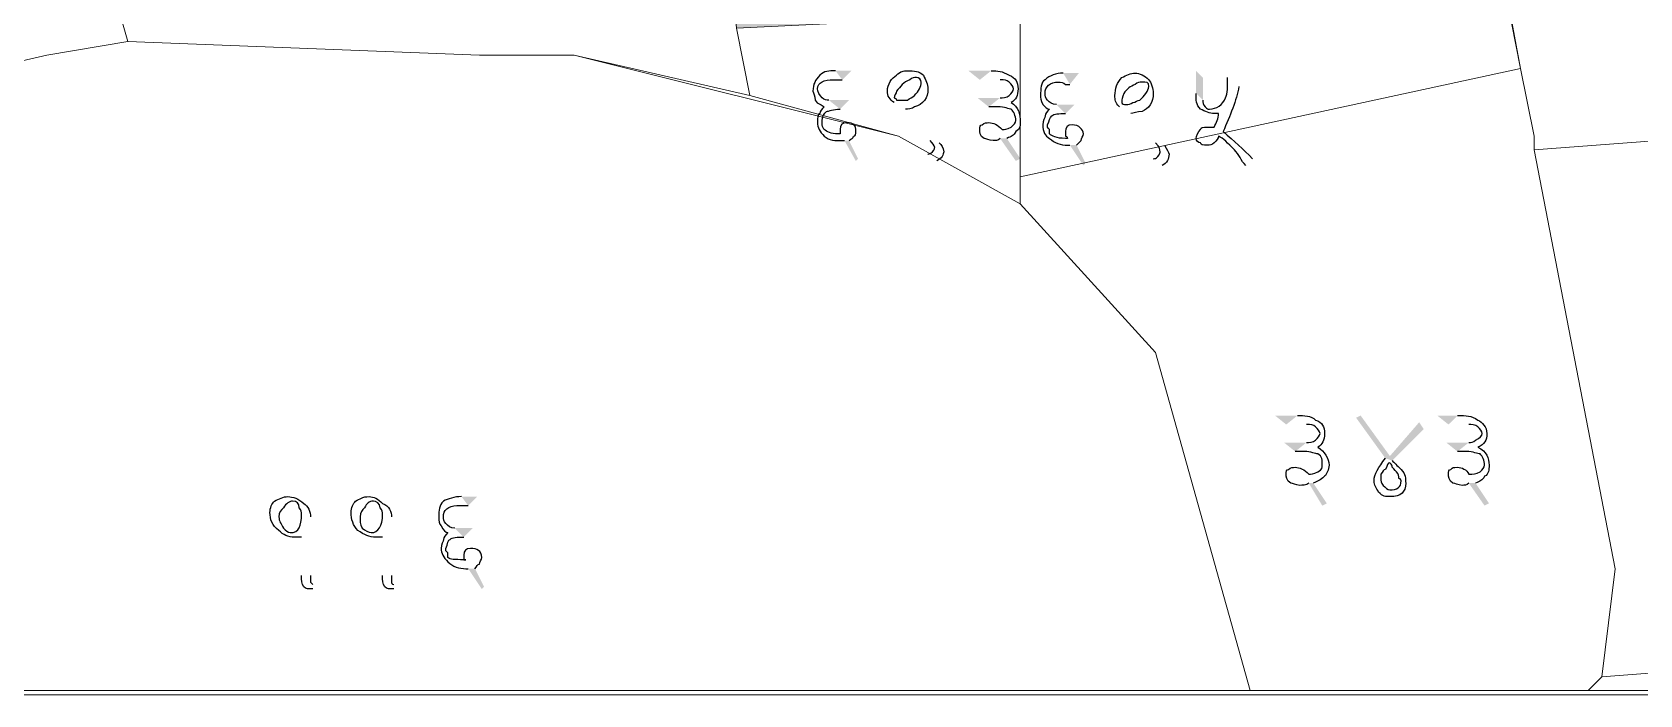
# Model space of a CAD drawing. Header units: metres. Extents: x 345912 to 349030, y 3061206 to 3061792.
# Drawn here: x 346841.73 to 346877.97, y 3061317.05 to 3061332 of the extents above; entities that cross this region are included whole.
import ezdxf

# ---------------------------------------------------------------- set-up
doc = ezdxf.new("R2010")
doc.units = ezdxf.units.M
doc.header["$MEASUREMENT"] = 0
doc.layers.add('PDF4_Geometry', color=7, linetype='Continuous')
doc.layers.add('PDF4_Solid Fills', color=7, linetype='Continuous')

msp = doc.modelspace()

# ---------------------------------------------------------------- hatches: boundary and pattern name
at = {"layer": 'PDF4_Solid Fills', "true_color": 0xc3c3c3, "transparency": 33554531}
h = msp.add_hatch(color=9, dxfattribs=at)
h.paths.add_polyline_path([(346861.86867, 3061355.56042), (346855.77267, 3061355.25562), (346854.85827, 3061364.39962), (346853.94387, 3061369.58122), (346859.73507, 3061370.80042), (346860.03987, 3061370.80042), (346860.95427, 3061365.61882), (346861.25907, 3061361.65642)], flags=0)
h.paths.add_polyline_path([(346864.00227, 3061332.39562), (346857.60147, 3061332.09083), (346856.68707, 3061342.14922), (346863.08787, 3061342.14922)], flags=0)
h.paths.add_polyline_path([(346838.09427, 3061366.83802), (346831.99827, 3061365.61882), (346831.08387, 3061365.31402), (346823.46387, 3061364.09482), (346814.01507, 3061362.26602), (346813.71028, 3061362.26602), (346791.45988, 3061357.99882), (346792.37427, 3061364.09482), (346811.27187, 3061367.75243), (346820.72067, 3061369.27642), (346829.55987, 3061371.10522), (346838.70387, 3061372.62922)], flags=0)
h.paths.add_polyline_path([(346867.65987, 3061372.32442), (346864.30707, 3061371.71482), (346864.30707, 3061372.01962), (346864.00227, 3061374.76282), (346867.35507, 3061375.37243)], flags=0)
h.paths.add_polyline_path([(346853.94387, 3061369.58122), (346845.71427, 3061368.05722), (346845.40947, 3061368.05722), (346845.10467, 3061368.05722), (346844.49507, 3061367.75243), (346838.09427, 3061366.83802), (346838.70387, 3061372.62922), (346849.06707, 3061374.76282), (346849.37187, 3061374.76282), (346849.67667, 3061375.06762), (346849.98147, 3061375.06762), (346850.28627, 3061375.06762), (346852.72467, 3061375.67722)], flags=0)
h.paths.add_polyline_path([(346859.73507, 3061370.80042), (346853.94387, 3061369.58122), (346852.72467, 3061375.67722), (346856.99187, 3061376.59162), (346858.82067, 3061376.89642), (346859.43027, 3061371.10522)], flags=0)
h.paths.add_polyline_path([(346864.00227, 3061374.76282), (346864.30707, 3061372.01962), (346864.30707, 3061371.71482), (346859.73507, 3061370.80042), (346859.43027, 3061371.10522), (346858.82067, 3061376.89642), (346860.95427, 3061377.20123), (346863.69747, 3061377.50603), (346863.69747, 3061376.89642)], flags=0)
h.paths.add_polyline_path([(346867.35507, 3061375.37243), (346864.00227, 3061374.76282), (346863.69747, 3061376.89642), (346863.69747, 3061377.50603), (346867.05027, 3061378.11562)], flags=0)
h.paths.add_polyline_path([(346956.05188, 3061317.15562), (346955.13748, 3061318.37482), (346952.39427, 3061320.81322), (346949.95587, 3061321.11802), (346943.85987, 3061323.25162), (346934.71587, 3061325.99482), (346928.01028, 3061327.51882), (346922.82867, 3061327.51882), (346919.78067, 3061327.21402), (346917.64707, 3061326.29962), (346909.41747, 3061322.03243), (346903.32147, 3061317.76522), (346901.18787, 3061317.15562), (346787.49747, 3061317.15562), (346787.19267, 3061318.37482), (346787.19267, 3061320.50842), (346788.10707, 3061333.91962), (346788.41187, 3061335.74842), (346788.41187, 3061342.14922), (346788.71668, 3061350.37882), (346789.63107, 3061357.08442), (346790.54547, 3061360.74202), (346790.54547, 3061366.22842), (346791.45988, 3061369.58122), (346794.50787, 3061379.03002), (346793.89827, 3061382.07802), (346793.59348, 3061382.99243), (346790.54547, 3061391.83162), (346787.19267, 3061402.80443), (346782.92547, 3061416.52042), (346782.92547, 3061419.87322), (346782.92547, 3061427.18843), (346780.18227, 3061437.55162), (346778.04867, 3061448.82923), (346775.30547, 3061457.36363), (346773.78147, 3061460.41162), (346770.73347, 3061464.06923), (346767.07587, 3061467.72682), (346763.11347, 3061473.51802), (346756.40787, 3061482.66203), (346754.88388, 3061486.31962), (346748.78787, 3061488.45322), (346744.82547, 3061489.36763), (346745.73987, 3061490.58682), (346754.57907, 3061487.84363), (346755.18867, 3061488.75802), (346754.57907, 3061494.24442), (346751.22627, 3061506.13162), (346747.56867, 3061512.83722), (346749.39748, 3061514.05643), (346753.35987, 3061506.43643), (346754.57907, 3061501.86442), (346756.71267, 3061492.72042), (346757.32227, 3061484.79563), (346760.37028, 3061481.13802), (346761.89427, 3061478.39483), (346767.07587, 3061470.77483), (346772.56227, 3061464.37402), (346775.00067, 3061461.02123), (346778.04867, 3061454.62042), (346780.18227, 3061447.00042), (346780.79187, 3061442.42843), (346784.44948, 3061428.10282), (346785.05907, 3061419.87322), (346785.36387, 3061417.13002), (346789.93587, 3061400.67083), (346795.11747, 3061386.04042), (346796.03187, 3061382.07802), (346795.42227, 3061375.67722), (346792.67907, 3061367.14282), (346792.37427, 3061364.09482), (346791.45988, 3061357.99882), (346791.15507, 3061353.73162), (346790.24067, 3061345.19722), (346789.93587, 3061333.61482), (346789.93587, 3061332.70042), (346789.63107, 3061331.48123), (346789.32628, 3061325.69002), (346789.02147, 3061321.42283), (346789.32628, 3061318.98443), (346789.63107, 3061317.15562), (346895.09187, 3061317.15562), (346896.00627, 3061317.46042), (346900.57827, 3061318.67962), (346905.45507, 3061320.81322), (346908.80787, 3061323.25162), (346916.12308, 3061327.21402), (346916.73267, 3061327.51882), (346917.64707, 3061327.82362), (346920.69507, 3061328.73802), (346927.70547, 3061328.73802), (346936.23988, 3061326.90923), (346946.29828, 3061324.16603), (346948.12707, 3061323.25162), (346949.04147, 3061322.94682), (346955.13748, 3061320.50842), (346957.57587, 3061318.37482), (346957.88067, 3061318.07002), (346958.49028, 3061317.15562)], flags=0)
h.paths.add_polyline_path([(346863.08787, 3061342.14922), (346856.68707, 3061342.14922), (346855.77267, 3061355.25562), (346861.86867, 3061355.56042), (346862.17347, 3061353.73162), (346862.78307, 3061343.97802)], flags=0)
h = msp.add_hatch(color=9, dxfattribs=at)
h.paths.add_polyline_path([(346861.86867, 3061355.56042), (346855.77267, 3061355.25562), (346854.85827, 3061364.39962), (346853.94387, 3061369.58122), (346859.73507, 3061370.80042), (346860.03987, 3061370.80042), (346860.95427, 3061365.61882), (346861.25907, 3061361.65642)], flags=0)
h.paths.add_polyline_path([(346864.00227, 3061332.39562), (346857.60147, 3061332.09083), (346856.68707, 3061342.14922), (346863.08787, 3061342.14922)], flags=0)
h.paths.add_polyline_path([(346838.09427, 3061366.83802), (346831.99827, 3061365.61882), (346831.08387, 3061365.31402), (346823.46387, 3061364.09482), (346814.01507, 3061362.26602), (346813.71028, 3061362.26602), (346791.45988, 3061357.99882), (346792.37427, 3061364.09482), (346811.27187, 3061367.75243), (346820.72067, 3061369.27642), (346829.55987, 3061371.10522), (346838.70387, 3061372.62922)], flags=0)
h.paths.add_polyline_path([(346867.65987, 3061372.32442), (346864.30707, 3061371.71482), (346864.30707, 3061372.01962), (346864.00227, 3061374.76282), (346867.35507, 3061375.37243)], flags=0)
h.paths.add_polyline_path([(346853.94387, 3061369.58122), (346845.71427, 3061368.05722), (346845.40947, 3061368.05722), (346845.10467, 3061368.05722), (346844.49507, 3061367.75243), (346838.09427, 3061366.83802), (346838.70387, 3061372.62922), (346849.06707, 3061374.76282), (346849.37187, 3061374.76282), (346849.67667, 3061375.06762), (346849.98147, 3061375.06762), (346850.28627, 3061375.06762), (346852.72467, 3061375.67722)], flags=0)
h.paths.add_polyline_path([(346859.73507, 3061370.80042), (346853.94387, 3061369.58122), (346852.72467, 3061375.67722), (346856.99187, 3061376.59162), (346858.82067, 3061376.89642), (346859.43027, 3061371.10522)], flags=0)
h.paths.add_polyline_path([(346864.00227, 3061374.76282), (346864.30707, 3061372.01962), (346864.30707, 3061371.71482), (346859.73507, 3061370.80042), (346859.43027, 3061371.10522), (346858.82067, 3061376.89642), (346860.95427, 3061377.20123), (346863.69747, 3061377.50603), (346863.69747, 3061376.89642)], flags=0)
h.paths.add_polyline_path([(346867.35507, 3061375.37243), (346864.00227, 3061374.76282), (346863.69747, 3061376.89642), (346863.69747, 3061377.50603), (346867.05027, 3061378.11562)], flags=0)
h.paths.add_polyline_path([(346956.05188, 3061317.15562), (346955.13748, 3061318.37482), (346952.39427, 3061320.81322), (346949.95587, 3061321.11802), (346943.85987, 3061323.25162), (346934.71587, 3061325.99482), (346928.01028, 3061327.51882), (346922.82867, 3061327.51882), (346919.78067, 3061327.21402), (346917.64707, 3061326.29962), (346909.41747, 3061322.03243), (346903.32147, 3061317.76522), (346901.18787, 3061317.15562), (346787.49747, 3061317.15562), (346787.19267, 3061318.37482), (346787.19267, 3061320.50842), (346788.10707, 3061333.91962), (346788.41187, 3061335.74842), (346788.41187, 3061342.14922), (346788.71668, 3061350.37882), (346789.63107, 3061357.08442), (346790.54547, 3061360.74202), (346790.54547, 3061366.22842), (346791.45988, 3061369.58122), (346794.50787, 3061379.03002), (346793.89827, 3061382.07802), (346793.59348, 3061382.99243), (346790.54547, 3061391.83162), (346787.19267, 3061402.80443), (346782.92547, 3061416.52042), (346782.92547, 3061419.87322), (346782.92547, 3061427.18843), (346780.18227, 3061437.55162), (346778.04867, 3061448.82923), (346775.30547, 3061457.36363), (346773.78147, 3061460.41162), (346770.73347, 3061464.06923), (346767.07587, 3061467.72682), (346763.11347, 3061473.51802), (346756.40787, 3061482.66203), (346754.88388, 3061486.31962), (346748.78787, 3061488.45322), (346744.82547, 3061489.36763), (346745.73987, 3061490.58682), (346754.57907, 3061487.84363), (346755.18867, 3061488.75802), (346754.57907, 3061494.24442), (346751.22627, 3061506.13162), (346747.56867, 3061512.83722), (346749.39748, 3061514.05643), (346753.35987, 3061506.43643), (346754.57907, 3061501.86442), (346756.71267, 3061492.72042), (346757.32227, 3061484.79563), (346760.37028, 3061481.13802), (346761.89427, 3061478.39483), (346767.07587, 3061470.77483), (346772.56227, 3061464.37402), (346775.00067, 3061461.02123), (346778.04867, 3061454.62042), (346780.18227, 3061447.00042), (346780.79187, 3061442.42843), (346784.44948, 3061428.10282), (346785.05907, 3061419.87322), (346785.36387, 3061417.13002), (346789.93587, 3061400.67083), (346795.11747, 3061386.04042), (346796.03187, 3061382.07802), (346795.42227, 3061375.67722), (346792.67907, 3061367.14282), (346792.37427, 3061364.09482), (346791.45988, 3061357.99882), (346791.15507, 3061353.73162), (346790.24067, 3061345.19722), (346789.93587, 3061333.61482), (346789.93587, 3061332.70042), (346789.63107, 3061331.48123), (346789.32628, 3061325.69002), (346789.02147, 3061321.42283), (346789.32628, 3061318.98443), (346789.63107, 3061317.15562), (346895.09187, 3061317.15562), (346896.00627, 3061317.46042), (346900.57827, 3061318.67962), (346905.45507, 3061320.81322), (346908.80787, 3061323.25162), (346916.12308, 3061327.21402), (346916.73267, 3061327.51882), (346917.64707, 3061327.82362), (346920.69507, 3061328.73802), (346927.70547, 3061328.73802), (346936.23988, 3061326.90923), (346946.29828, 3061324.16603), (346948.12707, 3061323.25162), (346949.04147, 3061322.94682), (346955.13748, 3061320.50842), (346957.57587, 3061318.37482), (346957.88067, 3061318.07002), (346958.49028, 3061317.15562)], flags=0)
h.paths.add_polyline_path([(346863.08787, 3061342.14922), (346856.68707, 3061342.14922), (346855.77267, 3061355.25562), (346861.86867, 3061355.56042), (346862.17347, 3061353.73162), (346862.78307, 3061343.97802)], flags=0)
at = {"layer": 'PDF4_Solid Fills', "transparency": 33554559}
h = msp.add_hatch(color=256, dxfattribs=at)
h.paths.add_polyline_path([(346859.98908, 3061330.92243), (346860.19228, 3061331.12563), (346859.83668, 3061331.12563)], flags=0)
h.paths.add_polyline_path([(346860.03988, 3061329.55083), (346860.29388, 3061329.09363), (346860.34468, 3061329.14443), (346860.14148, 3061329.55083)], flags=0)
h.paths.add_polyline_path([(346859.93828, 3061330.26203), (346860.14148, 3061330.46523), (346859.68428, 3061330.46523)], flags=0)
h.paths.add_polyline_path([(346861.41148, 3061330.26203), (346862.17348, 3061329.50003)], flags=0)
h.paths.add_polyline_path([(346862.12268, 3061329.09363), (346861.91948, 3061329.24603)], flags=0)
h.paths.add_polyline_path([(346861.97028, 3061329.55083), (346861.15748, 3061330.41443)], flags=0)
h.paths.add_polyline_path([(346863.08788, 3061330.92243), (346862.83388, 3061331.12563), (346863.34188, 3061331.12563)], flags=0)
h.paths.add_polyline_path([(346863.69748, 3061329.60163), (346864.00228, 3061329.14443), (346863.90068, 3061329.09363), (346863.54508, 3061329.60163)], flags=0)
h.paths.add_polyline_path([(346863.29108, 3061330.31283), (346863.03708, 3061330.51603), (346863.54508, 3061330.51603)], flags=0)
h = msp.add_hatch(color=256, dxfattribs=at)
h.paths.add_polyline_path([(346865.11988, 3061330.82083), (346865.32308, 3061331.07483), (346864.96748, 3061331.07483)], flags=0)
h.paths.add_polyline_path([(346865.11988, 3061329.44923), (346865.42468, 3061328.99203), (346865.47548, 3061329.04283), (346865.27228, 3061329.44923)], flags=0)
h.paths.add_polyline_path([(346865.01828, 3061330.16043), (346865.22148, 3061330.36363), (346864.81508, 3061330.36363)], flags=0)
h.paths.add_polyline_path([(346866.49148, 3061330.16043), (346867.25348, 3061329.44923)], flags=0)
h.paths.add_polyline_path([(346867.20268, 3061328.99203), (346866.99948, 3061329.14443)], flags=0)
h.paths.add_polyline_path([(346867.05028, 3061329.50003), (346866.23748, 3061330.31283)], flags=0)
h.paths.add_polyline_path([(346868.67588, 3061330.97323), (346868.92988, 3061330.77003)], flags=0)
h.paths.add_polyline_path([(346869.23468, 3061329.14443), (346869.08228, 3061328.99203)], flags=0)
h.paths.add_polyline_path([(346867.96468, 3061330.61763), (346867.96468, 3061331.12563), (346868.11708, 3061330.97323), (346868.11708, 3061330.46523)], flags=0)
h = msp.add_hatch(color=256, dxfattribs=at)
h.paths.add_polyline_path([(346869.99668, 3061323.15004), (346869.74268, 3061323.35324), (346870.25068, 3061323.35324)], flags=0)
h.paths.add_polyline_path([(346870.60628, 3061321.82924), (346870.91108, 3061321.37204), (346870.80948, 3061321.32124), (346870.50468, 3061321.82924)], flags=0)
h.paths.add_polyline_path([(346870.19988, 3061322.54044), (346869.94588, 3061322.74364), (346870.45388, 3061322.74364)], flags=0)
h.paths.add_polyline_path([(346872.23188, 3061322.38804), (346871.57148, 3061323.30244), (346871.67308, 3061323.35324), (346872.33348, 3061322.43884), (346872.99388, 3061323.20084), (346873.09548, 3061323.04844), (346872.38428, 3061322.33724)], flags=0)
h.paths.add_polyline_path([(346873.65428, 3061323.15004), (346873.40028, 3061323.35324), (346873.85748, 3061323.35324)], flags=0)
h.paths.add_polyline_path([(346874.26388, 3061321.82924), (346874.56868, 3061321.37204), (346874.46708, 3061321.32124), (346874.11148, 3061321.82924)], flags=0)
h.paths.add_polyline_path([(346873.85748, 3061322.54044), (346873.60348, 3061322.74364), (346874.11148, 3061322.74364)], flags=0)
h = msp.add_hatch(color=256, dxfattribs=at)
h.paths.add_polyline_path([(346848.00027, 3061321.06724), (346848.00027, 3061319.74644)], flags=0)
h.paths.add_polyline_path([(346848.05107, 3061319.54324), (346848.05107, 3061319.44164)], flags=0)
h.paths.add_polyline_path([(346849.82907, 3061321.06724), (346849.82907, 3061319.74644)], flags=0)
h.paths.add_polyline_path([(346849.87987, 3061319.54324), (346849.87987, 3061319.44164)], flags=0)
h.paths.add_polyline_path([(346851.55627, 3061321.32124), (346851.75947, 3061321.52444), (346851.40387, 3061321.52444)], flags=0)
h.paths.add_polyline_path([(346851.55627, 3061319.89884), (346851.86107, 3061319.44164), (346851.91187, 3061319.49244), (346851.70867, 3061319.89884)], flags=0)
h.paths.add_polyline_path([(346851.45467, 3061320.61004), (346851.65787, 3061320.81324), (346851.25147, 3061320.81324)], flags=0)

# ---------------------------------------------------------------- linework, layer by layer
at = {"layer": 'PDF4_Geometry', "lineweight": 13}
msp.add_lwpolyline([(346742.03148, 3061540.87883), (346969.86948, 3061540.87883), (346969.86948, 3061317.05403), (346742.03148, 3061317.05403)], close=True, dxfattribs=at)
at = {"layer": 'PDF4_Geometry', "lineweight": 9}
for points in [[(346843.88548, 3061342.14923), (346843.88548, 3061336.66284), (346843.27587, 3061333.91963), (346843.88548, 3061331.78602), (346842.05668, 3061331.48124), (346838.09427, 3061330.56683), (346835.65587, 3061330.56683), (346834.13188, 3061340.01564), (346834.13188, 3061340.93004), (346843.88548, 3061342.45403)], [(346843.88548, 3061342.14923), (346843.88548, 3061336.66284), (346843.27587, 3061333.91963), (346843.88548, 3061331.78602), (346842.05668, 3061331.48124), (346838.09427, 3061330.56683), (346835.65587, 3061330.56683), (346834.13188, 3061340.01564), (346834.13188, 3061340.93004), (346843.88548, 3061342.45403)], [(346857.90628, 3061330.56683), (346853.94388, 3061331.48124), (346851.81028, 3061331.48124), (346843.88548, 3061331.78602), (346843.27587, 3061333.91963), (346843.88548, 3061336.66284), (346843.88548, 3061342.14923), (346849.06707, 3061342.14923), (346856.68707, 3061342.14923), (346857.60147, 3061332.09083)], [(346857.90628, 3061330.56683), (346853.94388, 3061331.48124), (346851.81028, 3061331.48124), (346843.88548, 3061331.78602), (346843.27587, 3061333.91963), (346843.88548, 3061336.66284), (346843.88548, 3061342.14923), (346849.06707, 3061342.14923), (346856.68707, 3061342.14923), (346857.60147, 3061332.09083)], [(346886.25268, 3061340.62523), (346886.55748, 3061338.18683), (346887.77668, 3061330.26203), (346875.58468, 3061329.34763), (346875.58468, 3061329.65243), (346875.27988, 3061331.17643), (346873.75587, 3061339.40602), (346873.14628, 3061342.14923), (346879.85188, 3061340.93004)], [(346886.25268, 3061340.62523), (346886.55748, 3061338.18683), (346887.77668, 3061330.26203), (346875.58468, 3061329.34763), (346875.58468, 3061329.65243), (346875.27988, 3061331.17643), (346873.75587, 3061339.40602), (346873.14628, 3061342.14923), (346879.85188, 3061340.93004)], [(346874.97507, 3061332.70042), (346875.27988, 3061331.17643), (346864.00227, 3061328.73803), (346864.00227, 3061332.39564)], [(346874.97507, 3061332.70042), (346875.27988, 3061331.17643), (346864.00227, 3061328.73803), (346864.00227, 3061332.39564)], [(346864.00227, 3061332.39564), (346864.00227, 3061328.73803), (346864.00227, 3061328.12844), (346861.25908, 3061329.65243), (346857.90628, 3061330.56683), (346857.60147, 3061332.09083)], [(346864.00227, 3061332.39564), (346864.00227, 3061328.73803), (346864.00227, 3061328.12844), (346861.25908, 3061329.65243), (346857.90628, 3061330.56683), (346857.60147, 3061332.09083)], [(346864.00227, 3061328.12844), (346867.05028, 3061324.77564), (346869.18388, 3061317.15564), (346831.69348, 3061317.15564), (346830.47427, 3061323.55643), (346830.47427, 3061330.26203), (346835.65587, 3061330.56683), (346838.09427, 3061330.56683), (346842.05668, 3061331.48124), (346843.88548, 3061331.78602), (346851.81028, 3061331.48124), (346853.94388, 3061331.48124), (346861.25908, 3061329.65243)], [(346864.00227, 3061328.12844), (346867.05028, 3061324.77564), (346869.18388, 3061317.15564), (346831.69348, 3061317.15564), (346830.47427, 3061323.55643), (346830.47427, 3061330.26203), (346835.65587, 3061330.56683), (346838.09427, 3061330.56683), (346842.05668, 3061331.48124), (346843.88548, 3061331.78602), (346851.81028, 3061331.48124), (346853.94388, 3061331.48124), (346861.25908, 3061329.65243)], [(346875.58468, 3061329.34763), (346877.41348, 3061319.89884), (346877.10867, 3061317.46042), (346876.80388, 3061317.15564), (346869.18388, 3061317.15564), (346867.05028, 3061324.77564), (346864.00227, 3061328.12844), (346864.00227, 3061328.73803), (346875.27988, 3061331.17643), (346875.58468, 3061329.65243)], [(346875.58468, 3061329.34763), (346877.41348, 3061319.89884), (346877.10867, 3061317.46042), (346876.80388, 3061317.15564), (346869.18388, 3061317.15564), (346867.05028, 3061324.77564), (346864.00227, 3061328.12844), (346864.00227, 3061328.73803), (346875.27988, 3061331.17643), (346875.58468, 3061329.65243)], [(346887.77668, 3061329.04284), (346888.69108, 3061319.59403), (346888.99587, 3061318.37483), (346877.10867, 3061317.46042), (346877.41348, 3061319.89884), (346875.58468, 3061329.34763), (346887.77668, 3061330.26203)], [(346887.77668, 3061329.04284), (346888.69108, 3061319.59403), (346888.99587, 3061318.37483), (346877.10867, 3061317.46042), (346877.41348, 3061319.89884), (346875.58468, 3061329.34763), (346887.77668, 3061330.26203)], [(346876.80388, 3061317.15564), (346877.10867, 3061317.46042), (346888.99587, 3061318.37483), (346888.69108, 3061317.15564)], [(346876.80388, 3061317.15564), (346877.10867, 3061317.46042), (346888.99587, 3061318.37483), (346888.69108, 3061317.15564)]]:
    msp.add_lwpolyline(points, close=True, dxfattribs=at)
for points in [[(346789.63107, 3061317.15562), (346895.09187, 3061317.15562), (346896.00627, 3061317.46042), (346900.57827, 3061318.67962)], [(346789.63107, 3061317.15562), (346895.09187, 3061317.15562), (346896.00627, 3061317.46042), (346900.57827, 3061318.67962)], [(346901.18787, 3061317.15562), (346787.49747, 3061317.15562)], [(346901.18787, 3061317.15562), (346787.49747, 3061317.15562)]]:
    msp.add_lwpolyline(points, dxfattribs=at)
at = {"layer": 'PDF4_Geometry', "lineweight": 25}
for points in [[(346859.48108, 3061331.02403), (346859.37948, 3061330.92243), (346859.32868, 3061330.82083), (346859.32868, 3061330.66843)], [(346859.43028, 3061330.71923), (346859.43028, 3061330.87163), (346859.58268, 3061330.92243), (346859.78588, 3061330.92243)], [(346859.83668, 3061331.12563), (346859.68428, 3061331.12563), (346859.58268, 3061331.12563), (346859.48108, 3061331.02403)], [(346859.78588, 3061330.92243), (346859.83668, 3061330.92243), (346859.83668, 3061330.92243), (346859.88748, 3061330.92243)], [(346859.88748, 3061330.92243), (346859.93828, 3061330.92243), (346859.98908, 3061330.92243), (346859.98908, 3061330.92243)], [(346861.00508, 3061330.66843), (346861.00508, 3061330.82083), (346861.10668, 3061330.97323), (346861.20828, 3061331.02403)], [(346861.20828, 3061331.02403), (346861.30988, 3061331.12563), (346861.36068, 3061331.12563), (346861.46228, 3061331.12563)], [(346861.51308, 3061330.92243), (346861.36068, 3061330.87163), (346861.30988, 3061330.77003), (346861.20828, 3061330.66843)], [(346861.46228, 3061331.12563), (346861.61468, 3061331.12563), (346861.71628, 3061331.12563), (346861.81788, 3061331.02403)], [(346861.66548, 3061330.97323), (346861.61468, 3061330.97323), (346861.56388, 3061330.97323), (346861.51308, 3061330.92243)], [(346861.61468, 3061330.56683), (346861.71628, 3061330.66843), (346861.76708, 3061330.77003), (346861.76708, 3061330.87163)], [(346861.76708, 3061330.87163), (346861.76708, 3061330.92243), (346861.71628, 3061330.97323), (346861.66548, 3061330.97323)], [(346861.81788, 3061331.02403), (346861.86868, 3061330.92243), (346861.91948, 3061330.82083), (346861.91948, 3061330.71923)], [(346863.34188, 3061331.12563), (346863.49428, 3061331.12563), (346863.59588, 3061331.12563), (346863.74828, 3061331.02403)], [(346863.74828, 3061330.87163), (346863.69748, 3061330.92243), (346863.64668, 3061330.92243), (346863.54508, 3061330.92243)], [(346863.74828, 3061331.02403), (346863.90068, 3061330.97323), (346863.95148, 3061330.87163), (346863.95148, 3061330.71923)], [(346863.84988, 3061330.71923), (346863.84988, 3061330.77003), (346863.79908, 3061330.82083), (346863.74828, 3061330.87163)], [(346864.56108, 3061330.92243), (346864.45948, 3061330.87163), (346864.45948, 3061330.71923), (346864.45948, 3061330.56683)], [(346864.96748, 3061331.07483), (346864.81508, 3061331.07483), (346864.66268, 3061331.02403), (346864.56108, 3061330.92243)], [(346864.56108, 3061330.61763), (346864.56108, 3061330.77003), (346864.66268, 3061330.87163), (346864.86588, 3061330.87163)], [(346864.86588, 3061330.87163), (346864.91668, 3061330.87163), (346864.96748, 3061330.87163), (346865.01828, 3061330.82083)], [(346865.01828, 3061330.82083), (346865.06908, 3061330.82083), (346865.06908, 3061330.82083), (346865.11988, 3061330.82083)], [(346866.13588, 3061330.56683), (346866.13588, 3061330.71923), (346866.18668, 3061330.87163), (346866.28828, 3061330.97323)], [(346866.28828, 3061330.97323), (346866.38988, 3061331.02403), (346866.49148, 3061331.07483), (346866.59308, 3061331.07483)], [(346866.59308, 3061330.82083), (346866.49148, 3061330.77003), (346866.38988, 3061330.71923), (346866.33908, 3061330.61763)], [(346866.59308, 3061331.07483), (346866.69468, 3061331.07483), (346866.79628, 3061331.02403), (346866.89788, 3061330.92243)], [(346866.74548, 3061330.87163), (346866.69468, 3061330.87163), (346866.64388, 3061330.87163), (346866.59308, 3061330.82083)], [(346866.89788, 3061330.77003), (346866.89788, 3061330.87163), (346866.84708, 3061330.87163), (346866.74548, 3061330.87163)], [(346866.89788, 3061330.92243), (346866.94868, 3061330.87163), (346866.99948, 3061330.71923), (346866.99948, 3061330.61763)], [(346868.62508, 3061330.51603), (346868.67588, 3061330.61763), (346868.67588, 3061330.77003), (346868.67588, 3061330.97323)], [(346859.32868, 3061330.66843), (346859.32868, 3061330.61763), (346859.37948, 3061330.56683), (346859.37948, 3061330.46523)], [(346859.37948, 3061330.46523), (346859.43028, 3061330.36363), (346859.53188, 3061330.36363), (346859.58268, 3061330.31283)], [(346859.53188, 3061330.51603), (346859.48108, 3061330.56683), (346859.43028, 3061330.66843), (346859.43028, 3061330.71923)], [(346859.68428, 3061330.46523), (346859.63348, 3061330.46523), (346859.58268, 3061330.46523), (346859.53188, 3061330.51603)], [(346861.15748, 3061330.41443), (346861.05588, 3061330.46523), (346861.00508, 3061330.56683), (346861.00508, 3061330.66843)], [(346861.20828, 3061330.66843), (346861.20828, 3061330.61763), (346861.15748, 3061330.56683), (346861.15748, 3061330.51603)], [(346861.15748, 3061330.51603), (346861.15748, 3061330.51603), (346861.20828, 3061330.51603), (346861.20828, 3061330.46523)], [(346861.20828, 3061330.46523), (346861.20828, 3061330.46523), (346861.25908, 3061330.46523), (346861.30988, 3061330.46523)], [(346861.30988, 3061330.46523), (346861.36068, 3061330.46523), (346861.41148, 3061330.46523), (346861.46228, 3061330.46523)], [(346861.46228, 3061330.46523), (346861.51308, 3061330.51603), (346861.56388, 3061330.51603), (346861.61468, 3061330.56683)], [(346861.91948, 3061330.71923), (346861.91948, 3061330.51603), (346861.81788, 3061330.36363), (346861.61468, 3061330.31283)], [(346863.54508, 3061330.51603), (346863.59588, 3061330.51603), (346863.69748, 3061330.51603), (346863.74828, 3061330.56683)], [(346863.74828, 3061330.56683), (346863.79908, 3061330.61763), (346863.84988, 3061330.66843), (346863.84988, 3061330.71923)], [(346863.95148, 3061330.71923), (346863.95148, 3061330.56683), (346863.90068, 3061330.46523), (346863.79908, 3061330.41443)], [(346864.45948, 3061330.56683), (346864.45948, 3061330.51603), (346864.45948, 3061330.46523), (346864.51028, 3061330.36363)], [(346864.61188, 3061330.46523), (346864.56108, 3061330.51603), (346864.56108, 3061330.56683), (346864.56108, 3061330.61763)], [(346864.81508, 3061330.36363), (346864.71348, 3061330.36363), (346864.66268, 3061330.41443), (346864.61188, 3061330.46523)], [(346866.23748, 3061330.31283), (346866.13588, 3061330.41443), (346866.13588, 3061330.46523), (346866.13588, 3061330.56683)], [(346866.33908, 3061330.61763), (346866.28828, 3061330.51603), (346866.28828, 3061330.46523), (346866.28828, 3061330.46523)], [(346866.28828, 3061330.46523), (346866.28828, 3061330.41443), (346866.28828, 3061330.41443), (346866.28828, 3061330.41443)], [(346866.54228, 3061330.41443), (346866.59308, 3061330.41443), (346866.64388, 3061330.46523), (346866.69468, 3061330.46523)], [(346866.69468, 3061330.46523), (346866.79628, 3061330.56683), (346866.89788, 3061330.66843), (346866.89788, 3061330.77003)], [(346866.99948, 3061330.61763), (346866.99948, 3061330.41443), (346866.89788, 3061330.26203), (346866.74548, 3061330.21123)], [(346868.06628, 3061330.26203), (346867.96468, 3061330.36363), (346867.96468, 3061330.46523), (346867.96468, 3061330.61763)], [(346868.11708, 3061330.46523), (346868.11708, 3061330.41443), (346868.11708, 3061330.36363), (346868.16788, 3061330.31283)], [(346868.26948, 3061330.26203), (346868.42188, 3061330.26203), (346868.57428, 3061330.36363), (346868.62508, 3061330.51603)], [(346868.92988, 3061330.77003), (346868.87908, 3061330.46523), (346868.72668, 3061330.10963), (346868.57428, 3061329.75403)], [(346859.48108, 3061330.16043), (346859.43028, 3061330.16043), (346859.43028, 3061330.05883), (346859.43028, 3061329.95723)], [(346859.58268, 3061330.31283), (346859.53188, 3061330.26203), (346859.48108, 3061330.21123), (346859.48108, 3061330.16043)], [(346859.53188, 3061329.95723), (346859.53188, 3061330.10963), (346859.58268, 3061330.16043), (346859.63348, 3061330.21123)], [(346859.63348, 3061330.21123), (346859.68428, 3061330.21123), (346859.78588, 3061330.26203), (346859.93828, 3061330.26203)], [(346861.61468, 3061330.31283), (346861.56388, 3061330.26203), (346861.46228, 3061330.26203), (346861.41148, 3061330.26203)], [(346863.39268, 3061330.31283), (346863.34188, 3061330.31283), (346863.29108, 3061330.31283), (346863.29108, 3061330.31283)], [(346863.49428, 3061330.31283), (346863.49428, 3061330.31283), (346863.44348, 3061330.31283), (346863.39268, 3061330.31283)], [(346863.79908, 3061330.26203), (346863.74828, 3061330.26203), (346863.64668, 3061330.31283), (346863.49428, 3061330.31283)], [(346863.79908, 3061330.41443), (346863.95148, 3061330.31283), (346864.00228, 3061330.16043), (346864.00228, 3061329.95723)], [(346863.90068, 3061330.00803), (346863.90068, 3061330.10963), (346863.84988, 3061330.21123), (346863.79908, 3061330.26203)], [(346864.51028, 3061330.36363), (346864.56108, 3061330.31283), (346864.61188, 3061330.26203), (346864.66268, 3061330.26203)], [(346864.56108, 3061330.10963), (346864.56108, 3061330.05883), (346864.51028, 3061330.00803), (346864.51028, 3061329.90643)], [(346864.66268, 3061330.26203), (346864.61188, 3061330.21123), (346864.56108, 3061330.16043), (346864.56108, 3061330.10963)], [(346864.61188, 3061329.90643), (346864.66268, 3061330.00803), (346864.66268, 3061330.05883), (346864.71348, 3061330.10963)], [(346864.71348, 3061330.10963), (346864.76428, 3061330.16043), (346864.86588, 3061330.16043), (346865.01828, 3061330.16043)], [(346866.28828, 3061330.41443), (346866.28828, 3061330.36363), (346866.33908, 3061330.36363), (346866.38988, 3061330.36363)], [(346866.38988, 3061330.36363), (346866.44068, 3061330.36363), (346866.49148, 3061330.36363), (346866.54228, 3061330.41443)], [(346866.74548, 3061330.21123), (346866.64388, 3061330.21123), (346866.54228, 3061330.16043), (346866.49148, 3061330.16043)], [(346868.37108, 3061330.16043), (346868.26948, 3061330.16043), (346868.16788, 3061330.21123), (346868.06628, 3061330.26203)], [(346868.16788, 3061330.31283), (346868.21868, 3061330.26203), (346868.21868, 3061330.26203), (346868.26948, 3061330.26203)], [(346868.37108, 3061329.85563), (346868.42188, 3061329.95723), (346868.47268, 3061330.05883), (346868.47268, 3061330.16043)], [(346868.47268, 3061330.16043), (346868.47268, 3061330.16043), (346868.42188, 3061330.16043), (346868.37108, 3061330.16043)], [(346859.43028, 3061329.95723), (346859.43028, 3061329.85563), (346859.48108, 3061329.75403), (346859.58268, 3061329.65243)], [(346859.53188, 3061329.90643), (346859.53188, 3061329.90643), (346859.53188, 3061329.95723), (346859.53188, 3061329.95723)], [(346859.58268, 3061329.80483), (346859.58268, 3061329.80483), (346859.53188, 3061329.85563), (346859.53188, 3061329.90643)], [(346859.88748, 3061329.70323), (346859.73508, 3061329.70323), (346859.63348, 3061329.75403), (346859.58268, 3061329.80483)], [(346860.09068, 3061329.95723), (346859.98908, 3061329.95723), (346859.93828, 3061329.90643), (346859.93828, 3061329.80483)], [(346859.93828, 3061329.80483), (346859.93828, 3061329.80483), (346859.93828, 3061329.75403), (346859.93828, 3061329.75403)], [(346859.93828, 3061329.75403), (346859.93828, 3061329.75403), (346859.93828, 3061329.70323), (346859.93828, 3061329.70323)], [(346860.29388, 3061329.75403), (346860.29388, 3061329.90643), (346860.24308, 3061329.95723), (346860.09068, 3061329.95723)], [(346860.24308, 3061329.65243), (346860.29388, 3061329.65243), (346860.29388, 3061329.70323), (346860.29388, 3061329.75403)], [(346863.08788, 3061329.80483), (346863.08788, 3061329.85563), (346863.08788, 3061329.90643), (346863.13868, 3061329.90643)], [(346863.18948, 3061329.60163), (346863.08788, 3061329.65243), (346863.08788, 3061329.75403), (346863.08788, 3061329.80483)], [(346863.13868, 3061329.90643), (346863.18948, 3061329.95723), (346863.24028, 3061329.95723), (346863.29108, 3061329.95723)], [(346863.29108, 3061329.95723), (346863.39268, 3061329.95723), (346863.49428, 3061329.90643), (346863.59588, 3061329.80483)], [(346863.59588, 3061329.80483), (346863.64668, 3061329.80483), (346863.69748, 3061329.80483), (346863.79908, 3061329.85563)], [(346863.90068, 3061329.75403), (346863.84988, 3061329.65243), (346863.79908, 3061329.65243), (346863.69748, 3061329.60163)], [(346863.79908, 3061329.85563), (346863.84988, 3061329.90643), (346863.90068, 3061329.95723), (346863.90068, 3061330.00803)], [(346864.00228, 3061329.95723), (346864.00228, 3061329.90643), (346864.00228, 3061329.80483), (346863.90068, 3061329.75403)], [(346864.51028, 3061329.90643), (346864.51028, 3061329.75403), (346864.56108, 3061329.65243), (346864.66268, 3061329.60163)], [(346864.66268, 3061329.80483), (346864.61188, 3061329.85563), (346864.61188, 3061329.85563), (346864.61188, 3061329.90643)], [(346864.66268, 3061329.70323), (346864.66268, 3061329.75403), (346864.66268, 3061329.75403), (346864.66268, 3061329.80483)], [(346865.17068, 3061329.90643), (346865.06908, 3061329.90643), (346865.01828, 3061329.85563), (346865.01828, 3061329.75403)], [(346865.01828, 3061329.75403), (346865.01828, 3061329.70323), (346865.01828, 3061329.70323), (346865.01828, 3061329.70323)], [(346865.42468, 3061329.70323), (346865.42468, 3061329.80483), (346865.32308, 3061329.90643), (346865.17068, 3061329.90643)], [(346867.96468, 3061329.60163), (346867.96468, 3061329.65243), (346868.01548, 3061329.75403), (346868.06628, 3061329.80483)], [(346868.06628, 3061329.80483), (346868.06628, 3061329.85563), (346868.11708, 3061329.85563), (346868.21868, 3061329.85563)], [(346868.21868, 3061329.85563), (346868.26948, 3061329.85563), (346868.32028, 3061329.85563), (346868.37108, 3061329.85563)], [(346868.57428, 3061329.75403), (346868.82828, 3061329.55083), (346869.03148, 3061329.34763), (346869.23468, 3061329.14443)], [(346859.58268, 3061329.65243), (346859.68428, 3061329.55083), (346859.83668, 3061329.55083), (346859.98908, 3061329.55083)], [(346859.93828, 3061329.70323), (346859.93828, 3061329.70323), (346859.93828, 3061329.70323), (346859.88748, 3061329.70323)], [(346859.98908, 3061329.55083), (346859.98908, 3061329.55083), (346860.03988, 3061329.55083), (346860.03988, 3061329.55083)], [(346860.14148, 3061329.55083), (346860.19228, 3061329.60163), (346860.24308, 3061329.60163), (346860.24308, 3061329.65243)], [(346862.07188, 3061329.39843), (346862.07188, 3061329.44923), (346862.02108, 3061329.50003), (346861.97028, 3061329.55083)], [(346862.02108, 3061329.29683), (346862.07188, 3061329.34763), (346862.07188, 3061329.39843), (346862.07188, 3061329.39843)], [(346862.17348, 3061329.50003), (346862.22428, 3061329.44923), (346862.27508, 3061329.39843), (346862.27508, 3061329.29683)], [(346863.39268, 3061329.55083), (346863.29108, 3061329.55083), (346863.24028, 3061329.60163), (346863.18948, 3061329.60163)], [(346863.54508, 3061329.60163), (346863.49428, 3061329.55083), (346863.44348, 3061329.55083), (346863.39268, 3061329.55083)], [(346865.01828, 3061329.60163), (346864.81508, 3061329.60163), (346864.71348, 3061329.65243), (346864.66268, 3061329.70323)], [(346864.66268, 3061329.60163), (346864.76428, 3061329.50003), (346864.91668, 3061329.44923), (346865.06908, 3061329.44923)], [(346865.01828, 3061329.70323), (346865.01828, 3061329.70323), (346865.01828, 3061329.65243), (346865.01828, 3061329.65243)], [(346865.01828, 3061329.65243), (346865.01828, 3061329.65243), (346865.06908, 3061329.65243), (346865.06908, 3061329.60163)], [(346865.06908, 3061329.60163), (346865.01828, 3061329.60163), (346865.01828, 3061329.60163), (346865.01828, 3061329.60163)], [(346865.06908, 3061329.44923), (346865.06908, 3061329.44923), (346865.11988, 3061329.44923), (346865.11988, 3061329.44923)], [(346865.27228, 3061329.44923), (346865.32308, 3061329.50003), (346865.32308, 3061329.50003), (346865.37388, 3061329.55083)], [(346865.37388, 3061329.55083), (346865.37388, 3061329.60163), (346865.42468, 3061329.65243), (346865.42468, 3061329.70323)], [(346867.15188, 3061329.29683), (346867.15188, 3061329.34763), (346867.15188, 3061329.39843), (346867.05028, 3061329.50003)], [(346867.25348, 3061329.44923), (346867.30428, 3061329.34763), (346867.35508, 3061329.29683), (346867.35508, 3061329.24603)], [(346868.06628, 3061329.50003), (346868.01548, 3061329.50003), (346867.96468, 3061329.55083), (346867.96468, 3061329.60163)], [(346868.21868, 3061329.44923), (346868.11708, 3061329.44923), (346868.06628, 3061329.44923), (346868.06628, 3061329.50003)], [(346868.37108, 3061329.50003), (346868.32028, 3061329.44923), (346868.26948, 3061329.44923), (346868.21868, 3061329.44923)], [(346868.47268, 3061329.65243), (346868.47268, 3061329.60163), (346868.42188, 3061329.55083), (346868.37108, 3061329.50003)], [(346868.82828, 3061329.34763), (346868.67588, 3061329.50003), (346868.57428, 3061329.60163), (346868.47268, 3061329.65243)], [(346861.91948, 3061329.24603), (346861.91948, 3061329.24603), (346861.97028, 3061329.24603), (346862.02108, 3061329.29683)], [(346862.27508, 3061329.29683), (346862.27508, 3061329.24603), (346862.22428, 3061329.14443), (346862.12268, 3061329.09363)], [(346866.99948, 3061329.14443), (346867.05028, 3061329.14443), (346867.05028, 3061329.14443), (346867.10108, 3061329.19523)], [(346867.10108, 3061329.19523), (346867.15188, 3061329.24603), (346867.15188, 3061329.29683), (346867.15188, 3061329.29683)], [(346867.35508, 3061329.24603), (346867.35508, 3061329.14443), (346867.30428, 3061329.04283), (346867.20268, 3061328.99203)], [(346869.08228, 3061328.99203), (346868.98068, 3061329.09363), (346868.92988, 3061329.24603), (346868.82828, 3061329.34763)], [(346870.25068, 3061323.35324), (346870.40308, 3061323.35324), (346870.55548, 3061323.35324), (346870.65708, 3061323.25164)], [(346870.65708, 3061323.25164), (346870.80948, 3061323.20084), (346870.86028, 3061323.09924), (346870.86028, 3061322.94684)], [(346873.85748, 3061323.35324), (346874.06068, 3061323.35324), (346874.16228, 3061323.35324), (346874.31468, 3061323.25164)], [(346874.31468, 3061323.25164), (346874.41628, 3061323.20084), (346874.51788, 3061323.09924), (346874.51788, 3061322.94684)], [(346870.65708, 3061323.09924), (346870.60628, 3061323.15004), (346870.55548, 3061323.15004), (346870.45388, 3061323.15004)], [(346870.75868, 3061322.94684), (346870.75868, 3061322.99764), (346870.70788, 3061323.04844), (346870.65708, 3061323.09924)], [(346870.65708, 3061322.79444), (346870.70788, 3061322.84524), (346870.75868, 3061322.89604), (346870.75868, 3061322.94684)], [(346870.86028, 3061322.94684), (346870.86028, 3061322.79444), (346870.80948, 3061322.69284), (346870.70788, 3061322.64204)], [(346874.31468, 3061323.09924), (346874.26388, 3061323.15004), (346874.16228, 3061323.15004), (346874.11148, 3061323.15004)], [(346874.26388, 3061322.79444), (346874.36548, 3061322.84524), (346874.41628, 3061322.89604), (346874.41628, 3061322.94684)], [(346874.41628, 3061322.94684), (346874.41628, 3061322.99764), (346874.36548, 3061323.04844), (346874.31468, 3061323.09924)], [(346874.51788, 3061322.94684), (346874.51788, 3061322.79444), (346874.46708, 3061322.69284), (346874.31468, 3061322.64204)], [(346870.30148, 3061322.54044), (346870.25068, 3061322.54044), (346870.19988, 3061322.54044), (346870.19988, 3061322.54044)], [(346870.40308, 3061322.54044), (346870.40308, 3061322.54044), (346870.35228, 3061322.54044), (346870.30148, 3061322.54044)], [(346870.70788, 3061322.48964), (346870.65708, 3061322.48964), (346870.55548, 3061322.54044), (346870.40308, 3061322.54044)], [(346870.45388, 3061322.74364), (346870.50468, 3061322.74364), (346870.60628, 3061322.74364), (346870.65708, 3061322.79444)], [(346870.70788, 3061322.64204), (346870.86028, 3061322.54044), (346870.96188, 3061322.38804), (346870.96188, 3061322.23564)], [(346870.80948, 3061322.23564), (346870.80948, 3061322.33724), (346870.80948, 3061322.43884), (346870.70788, 3061322.48964)], [(346873.95908, 3061322.54044), (346873.90828, 3061322.54044), (346873.85748, 3061322.54044), (346873.85748, 3061322.54044)], [(346874.06068, 3061322.54044), (346874.06068, 3061322.54044), (346874.00988, 3061322.54044), (346873.95908, 3061322.54044)], [(346874.36548, 3061322.48964), (346874.31468, 3061322.48964), (346874.21308, 3061322.54044), (346874.06068, 3061322.54044)], [(346874.11148, 3061322.74364), (346874.16228, 3061322.74364), (346874.21308, 3061322.74364), (346874.26388, 3061322.79444)], [(346874.31468, 3061322.64204), (346874.51788, 3061322.54044), (346874.56868, 3061322.38804), (346874.56868, 3061322.23564)], [(346874.46708, 3061322.23564), (346874.46708, 3061322.33724), (346874.41628, 3061322.43884), (346874.36548, 3061322.48964)], [(346869.99668, 3061322.03244), (346869.99668, 3061322.08324), (346869.99668, 3061322.13404), (346870.04748, 3061322.13404)], [(346870.04748, 3061322.13404), (346870.09828, 3061322.18484), (346870.14908, 3061322.18484), (346870.19988, 3061322.18484)], [(346870.19988, 3061322.18484), (346870.30148, 3061322.18484), (346870.40308, 3061322.13404), (346870.50468, 3061322.03244)], [(346870.70788, 3061322.08324), (346870.80948, 3061322.13404), (346870.80948, 3061322.18484), (346870.80948, 3061322.23564)], [(346870.96188, 3061322.23564), (346870.96188, 3061322.13404), (346870.91108, 3061322.03244), (346870.86028, 3061321.98164)], [(346871.97788, 3061321.88004), (346871.97788, 3061322.03244), (346872.07948, 3061322.18484), (346872.23188, 3061322.38804)], [(346872.23188, 3061322.13404), (346872.18108, 3061322.13404), (346872.18108, 3061322.08324), (346872.13028, 3061322.03244)], [(346872.33348, 3061322.28644), (346872.28268, 3061322.28644), (346872.28268, 3061322.23564), (346872.23188, 3061322.13404)], [(346872.38428, 3061322.18484), (346872.38428, 3061322.23564), (346872.38428, 3061322.23564), (346872.33348, 3061322.28644)], [(346872.38428, 3061322.33724), (346872.43508, 3061322.28644), (346872.48588, 3061322.23564), (346872.58748, 3061322.13404)], [(346872.48588, 3061322.08324), (346872.48588, 3061322.08324), (346872.43508, 3061322.13404), (346872.38428, 3061322.18484)], [(346872.58748, 3061322.13404), (346872.68908, 3061322.03244), (346872.68908, 3061321.93084), (346872.68908, 3061321.82924)], [(346873.65428, 3061322.03244), (346873.65428, 3061322.08324), (346873.65428, 3061322.13404), (346873.70508, 3061322.13404)], [(346873.70508, 3061322.13404), (346873.75588, 3061322.18484), (346873.75588, 3061322.18484), (346873.85748, 3061322.18484)], [(346873.85748, 3061322.18484), (346873.95908, 3061322.18484), (346874.06068, 3061322.13404), (346874.11148, 3061322.03244)], [(346874.36548, 3061322.08324), (346874.41628, 3061322.13404), (346874.46708, 3061322.18484), (346874.46708, 3061322.23564)], [(346874.56868, 3061322.23564), (346874.56868, 3061322.13404), (346874.56868, 3061322.03244), (346874.46708, 3061321.98164)], [(346870.09828, 3061321.82924), (346869.99668, 3061321.88004), (346869.99668, 3061321.98164), (346869.99668, 3061322.03244)], [(346870.30148, 3061321.77844), (346870.19988, 3061321.77844), (346870.14908, 3061321.82924), (346870.09828, 3061321.82924)], [(346870.50468, 3061321.82924), (346870.45388, 3061321.77844), (346870.35228, 3061321.77844), (346870.30148, 3061321.77844)], [(346870.50468, 3061322.03244), (346870.55548, 3061322.03244), (346870.60628, 3061322.03244), (346870.70788, 3061322.08324)], [(346870.86028, 3061321.98164), (346870.75868, 3061321.88004), (346870.70788, 3061321.88004), (346870.60628, 3061321.82924)], [(346872.07948, 3061321.62604), (346872.02868, 3061321.72764), (346871.97788, 3061321.77844), (346871.97788, 3061321.88004)], [(346872.13028, 3061322.03244), (346872.13028, 3061321.98164), (346872.13028, 3061321.93084), (346872.13028, 3061321.93084)], [(346872.13028, 3061321.93084), (346872.13028, 3061321.88004), (346872.13028, 3061321.82924), (346872.18108, 3061321.77844)], [(346872.18108, 3061321.77844), (346872.23188, 3061321.72764), (346872.28268, 3061321.67684), (346872.33348, 3061321.67684)], [(346872.33348, 3061321.67684), (346872.48588, 3061321.67684), (346872.58748, 3061321.72764), (346872.58748, 3061321.88004)], [(346872.68908, 3061321.82924), (346872.68908, 3061321.62604), (346872.58748, 3061321.52444), (346872.33348, 3061321.52444)], [(346872.53668, 3061321.93084), (346872.53668, 3061321.98164), (346872.53668, 3061322.03244), (346872.48588, 3061322.08324)], [(346872.58748, 3061321.88004), (346872.58748, 3061321.88004), (346872.58748, 3061321.93084), (346872.53668, 3061321.93084)], [(346873.75588, 3061321.82924), (346873.65428, 3061321.88004), (346873.65428, 3061321.98164), (346873.65428, 3061322.03244)], [(346873.95908, 3061321.77844), (346873.85748, 3061321.77844), (346873.80668, 3061321.82924), (346873.75588, 3061321.82924)], [(346874.11148, 3061321.82924), (346874.06068, 3061321.77844), (346874.00988, 3061321.77844), (346873.95908, 3061321.77844)], [(346874.11148, 3061322.03244), (346874.21308, 3061322.03244), (346874.26388, 3061322.03244), (346874.36548, 3061322.08324)], [(346874.46708, 3061321.98164), (346874.41628, 3061321.88004), (346874.36548, 3061321.88004), (346874.26388, 3061321.82924)], [(346847.08587, 3061321.16884), (346847.08587, 3061321.27044), (346847.13667, 3061321.37204), (346847.18747, 3061321.42284)], [(346847.18747, 3061321.42284), (346847.28907, 3061321.47364), (346847.39067, 3061321.52444), (346847.49227, 3061321.52444)], [(346847.59387, 3061321.42284), (346847.54307, 3061321.42284), (346847.44147, 3061321.37204), (346847.39067, 3061321.27044)], [(346847.49227, 3061321.52444), (346847.59387, 3061321.52444), (346847.74627, 3061321.47364), (346847.84787, 3061321.37204)], [(346847.74627, 3061321.27044), (346847.74627, 3061321.37204), (346847.69547, 3061321.42284), (346847.59387, 3061321.42284)], [(346848.91467, 3061321.16884), (346848.91467, 3061321.27044), (346848.96547, 3061321.37204), (346849.01627, 3061321.42284)], [(346849.01627, 3061321.42284), (346849.11787, 3061321.47364), (346849.16867, 3061321.52444), (346849.32107, 3061321.52444)], [(346849.42267, 3061321.42284), (346849.32107, 3061321.42284), (346849.27027, 3061321.37204), (346849.21947, 3061321.27044)], [(346849.32107, 3061321.52444), (346849.42267, 3061321.52444), (346849.52427, 3061321.47364), (346849.62587, 3061321.37204)], [(346849.57507, 3061321.27044), (346849.57507, 3061321.37204), (346849.47347, 3061321.42284), (346849.42267, 3061321.42284)], [(346850.99747, 3061321.42284), (346850.89587, 3061321.32124), (346850.89587, 3061321.21964), (346850.89587, 3061321.06724)], [(346851.40387, 3061321.52444), (346851.25147, 3061321.52444), (346851.09907, 3061321.47364), (346850.99747, 3061321.42284)], [(346872.33348, 3061321.52444), (346872.23188, 3061321.52444), (346872.18108, 3061321.52444), (346872.07948, 3061321.62604)], [(346847.28907, 3061320.76244), (346847.13667, 3061320.86404), (346847.08587, 3061321.01644), (346847.08587, 3061321.16884)], [(346847.39067, 3061321.27044), (346847.33987, 3061321.21964), (346847.28907, 3061321.16884), (346847.28907, 3061321.06724)], [(346847.28907, 3061321.06724), (346847.28907, 3061320.96564), (346847.33987, 3061320.91484), (346847.39067, 3061320.81324)], [(346847.54307, 3061320.71164), (346847.74627, 3061320.71164), (346847.79707, 3061320.86404), (346847.79707, 3061321.11804)], [(346847.79707, 3061321.11804), (346847.79707, 3061321.16884), (346847.79707, 3061321.21964), (346847.74627, 3061321.27044)], [(346847.84787, 3061321.37204), (346847.94947, 3061321.32124), (346848.00027, 3061321.16884), (346848.00027, 3061321.06724)], [(346849.06707, 3061320.76244), (346848.96547, 3061320.86404), (346848.91467, 3061321.01644), (346848.91467, 3061321.16884)], [(346849.21947, 3061321.27044), (346849.16867, 3061321.21964), (346849.11787, 3061321.16884), (346849.11787, 3061321.06724)], [(346849.11787, 3061321.06724), (346849.11787, 3061320.96564), (346849.11787, 3061320.91484), (346849.16867, 3061320.81324)], [(346849.37187, 3061320.71164), (346849.52427, 3061320.71164), (346849.62587, 3061320.86404), (346849.62587, 3061321.11804)], [(346849.62587, 3061321.11804), (346849.62587, 3061321.16884), (346849.62587, 3061321.21964), (346849.57507, 3061321.27044)], [(346849.62587, 3061321.37204), (346849.77827, 3061321.32124), (346849.82907, 3061321.16884), (346849.82907, 3061321.06724)], [(346850.89587, 3061321.06724), (346850.89587, 3061320.96564), (346850.89587, 3061320.91484), (346850.94667, 3061320.86404)], [(346850.99747, 3061321.06724), (346850.99747, 3061321.21964), (346851.09907, 3061321.32124), (346851.30227, 3061321.32124)], [(346851.04827, 3061320.91484), (346850.99747, 3061320.96564), (346850.99747, 3061321.01644), (346850.99747, 3061321.06724)], [(346851.30227, 3061321.32124), (346851.35307, 3061321.32124), (346851.40387, 3061321.32124), (346851.45467, 3061321.32124)], [(346851.45467, 3061321.32124), (346851.50547, 3061321.32124), (346851.50547, 3061321.32124), (346851.55627, 3061321.32124)], [(346847.64467, 3061320.61004), (346847.49227, 3061320.61004), (346847.39067, 3061320.66084), (346847.28907, 3061320.76244)], [(346847.39067, 3061320.81324), (346847.44147, 3061320.76244), (346847.49227, 3061320.71164), (346847.54307, 3061320.71164)], [(346849.47347, 3061320.61004), (346849.32107, 3061320.61004), (346849.21947, 3061320.66084), (346849.06707, 3061320.76244)], [(346849.16867, 3061320.81324), (346849.21947, 3061320.76244), (346849.32107, 3061320.71164), (346849.37187, 3061320.71164)], [(346850.94667, 3061320.86404), (346850.99747, 3061320.76244), (346851.04827, 3061320.71164), (346851.09907, 3061320.71164)], [(346851.09907, 3061320.71164), (346851.04827, 3061320.66084), (346850.99747, 3061320.61004), (346850.99747, 3061320.55924)], [(346851.25147, 3061320.81324), (346851.14987, 3061320.81324), (346851.09907, 3061320.86404), (346851.04827, 3061320.91484)], [(346847.79707, 3061320.61004), (346847.74627, 3061320.61004), (346847.69547, 3061320.61004), (346847.64467, 3061320.61004)], [(346849.62587, 3061320.61004), (346849.57507, 3061320.61004), (346849.52427, 3061320.61004), (346849.47347, 3061320.61004)], [(346850.99747, 3061320.55924), (346850.99747, 3061320.50844), (346850.94667, 3061320.45764), (346850.94667, 3061320.35604)], [(346850.94667, 3061320.35604), (346850.94667, 3061320.25444), (346850.99747, 3061320.15284), (346851.09907, 3061320.05124)], [(346851.04827, 3061320.35604), (346851.09907, 3061320.45764), (346851.09907, 3061320.55924), (346851.14987, 3061320.55924)], [(346851.09907, 3061320.25444), (346851.04827, 3061320.30524), (346851.04827, 3061320.30524), (346851.04827, 3061320.35604)], [(346851.14987, 3061320.55924), (346851.20067, 3061320.61004), (346851.30227, 3061320.61004), (346851.45467, 3061320.61004)], [(346851.60707, 3061320.35604), (346851.50547, 3061320.35604), (346851.45467, 3061320.30524), (346851.45467, 3061320.20364)], [(346851.86107, 3061320.15284), (346851.86107, 3061320.30524), (346851.75947, 3061320.35604), (346851.60707, 3061320.35604)], [(346851.09907, 3061320.15284), (346851.09907, 3061320.20364), (346851.09907, 3061320.20364), (346851.09907, 3061320.25444)], [(346851.45467, 3061320.10204), (346851.25147, 3061320.10204), (346851.14987, 3061320.10204), (346851.09907, 3061320.15284)], [(346851.09907, 3061320.05124), (346851.20067, 3061319.94964), (346851.35307, 3061319.89884), (346851.50547, 3061319.89884)], [(346851.45467, 3061320.20364), (346851.45467, 3061320.20364), (346851.45467, 3061320.15284), (346851.45467, 3061320.15284)], [(346851.45467, 3061320.15284), (346851.45467, 3061320.15284), (346851.45467, 3061320.15284), (346851.45467, 3061320.10204)], [(346851.45467, 3061320.10204), (346851.45467, 3061320.10204), (346851.50547, 3061320.10204), (346851.50547, 3061320.10204)], [(346851.50547, 3061320.10204), (346851.45467, 3061320.10204), (346851.45467, 3061320.10204), (346851.45467, 3061320.10204)], [(346851.70867, 3061319.89884), (346851.75947, 3061319.94964), (346851.75947, 3061320.00044), (346851.81027, 3061320.00044)], [(346851.81027, 3061320.00044), (346851.81027, 3061320.05124), (346851.86107, 3061320.10204), (346851.86107, 3061320.15284)], [(346847.84787, 3061319.49244), (346847.79707, 3061319.54324), (346847.79707, 3061319.64484), (346847.79707, 3061319.74644)], [(346848.00027, 3061319.74644), (346848.00027, 3061319.64484), (346848.00027, 3061319.64484), (346848.00027, 3061319.59404)], [(346848.00027, 3061319.59404), (346848.00027, 3061319.59404), (346848.05107, 3061319.54324), (346848.05107, 3061319.54324)], [(346849.67667, 3061319.49244), (346849.62587, 3061319.54324), (346849.62587, 3061319.64484), (346849.62587, 3061319.74644)], [(346849.82907, 3061319.74644), (346849.82907, 3061319.64484), (346849.82907, 3061319.64484), (346849.82907, 3061319.59404)], [(346849.82907, 3061319.59404), (346849.82907, 3061319.59404), (346849.82907, 3061319.54324), (346849.87987, 3061319.54324)], [(346851.50547, 3061319.89884), (346851.50547, 3061319.89884), (346851.55627, 3061319.89884), (346851.55627, 3061319.89884)], [(346848.05107, 3061319.44164), (346847.94947, 3061319.44164), (346847.89867, 3061319.44164), (346847.84787, 3061319.49244)], [(346849.87987, 3061319.44164), (346849.77827, 3061319.44164), (346849.72747, 3061319.44164), (346849.67667, 3061319.49244)]]:
    msp.add_open_spline(points, degree=3, dxfattribs=at)

doc.saveas('drawing.dxf')
